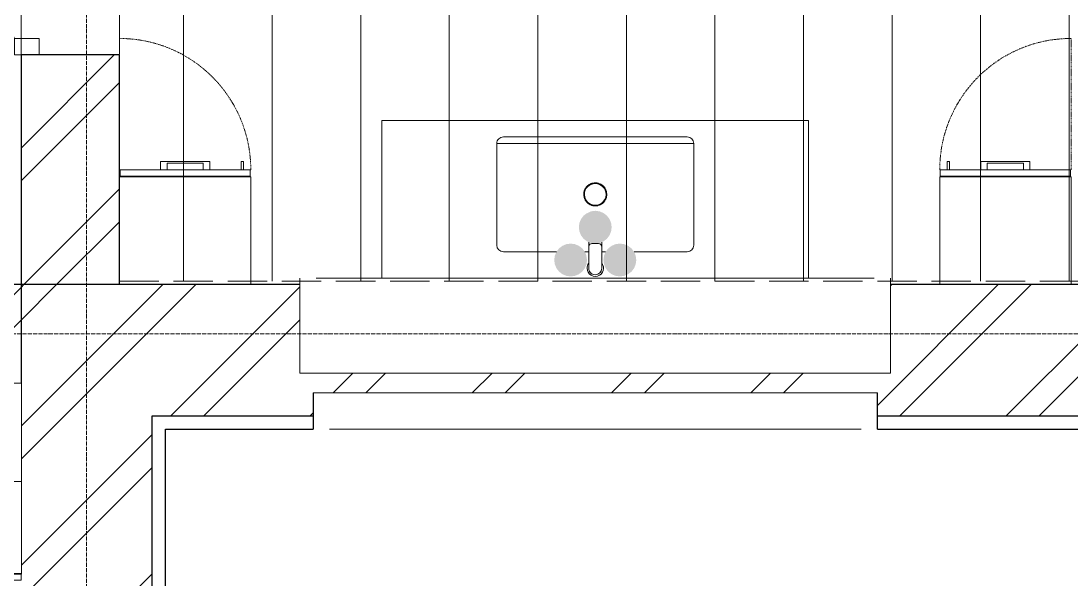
# Model space of a CAD drawing. Header units: millimetres. Extents: x -5016 to 63303, y -6019 to 98943.
# Drawn here: x 52400 to 55600, y 85550 to 87253 of the extents above; entities that cross this region are included whole.
import ezdxf

# ---------------------------------------------------------------- set-up
doc = ezdxf.new("R2010")
doc.units = ezdxf.units.MM
for name, pattern in [('ОВ_ШТРИХ', [330, 240, -90]), ('Осевая 12-2-2', [16, 12, -2, 0, -2]), ('Сверху', [3.96875, 2.38125, -1.5875])]:
    doc.linetypes.add(name, pattern=pattern)
for name, color, linetype, lineweight in [('A-DETL-GENF', 9, 'Continuous', 13), ('A-DOOR', 8, 'Continuous', 13), ('A-FLOR', 9, 'Continuous', 13), ('A-GLAZ', 8, 'Continuous', 13), ('A-WALL', 8, 'Continuous', 13), ('A-WALL-PATT', 8, 'Continuous', 13), ('I-FURN', 9, 'Continuous', 13), ('P-SANR-FIXT', 9, 'Continuous', 13), ('S-GRID', 8, 'Continuous', 13), ('АР_подложка', 8, 'Continuous', 13), ('ТЗ_АР_зоны', 5, 'Continuous', 13)]:
    doc.layers.add(name, color=color, linetype=linetype, lineweight=lineweight)
pattern_1 = [(45, (0, 0), (-212.132, 212.132), []), (45, (0, 100), (-212.132, 212.132), [])]

# ---------------------------------------------------------------- blocks, each defined once
blk = doc.blocks.new('INT 16 Тумба с раковиной - INT 16 Тумба с раковиной 2-1564531-Этаж 2 - Планировка')
at = {"layer": 'I-FURN'}
blk.add_line((-800, -180), (-200, -180), dxfattribs=at)
blk = doc.blocks.new('INT 16 Смеситель - INT 16 Смеситель-1566569-Этаж 2 - Планировка')
at = {"layer": 'P-SANR-FIXT'}
for p, q in [((-20, 0), (-20, -65)), ((20, -65), (20, 0)), ((-20, -65), (-20, -79.6)), ((-10, -75), (10, -75)), ((20, -79.6), (20, -65))]:
    blk.add_line(p, q, dxfattribs=at)
for centre, radius, start, end in [((0, 0), 25, 360, 180), ((0, 0), 25, 180, 216.232), ((0, 0), 20, 90, 180), ((0, 0), 20, 143.7312, 165), ((0, 0), 20, 143.7312, 165), ((0, 0), 20, 90, 113.3697), ((0, 0), 20, 66.6303, 113.3697), ((0, 0), 20, 360, 90), ((0, 0), 20, 66.6303, 90), ((0, 0), 20, 30, 50.4689), ((0, 0), 20, 30, 50.4689), ((0, 0), 25, 323.768, 360), ((-10, -65), 10, 180, 270), ((-10, -65), 10, 180, 255), ((10, -65), 10, 270, 360), ((10, -65), 10, 285, 330)]:
    blk.add_arc(centre, radius, start, end, dxfattribs=at)
blk = doc.blocks.new('INT 16 Раковина - INT 16 Раковина-V2-Этаж 2 - Планировка')
at = {"layer": 'A-DETL-GENF', "true_color": 0x0000ff}
blk.add_hatch(color=5, dxfattribs=at).paths.add_polyline_path([(-75, 250), (-87.9, 248.3), (-100, 243.3), (-110.4, 235.4), (-118.3, 225), (-123.3, 212.9), (-125, 200), (-123.3, 187.1), (-118.3, 175), (-110.4, 164.6), (-100, 156.7), (-87.9, 151.7), (-75, 150), (-62.1, 151.7), (-50, 156.7), (-39.6, 164.6), (-31.7, 175), (-26.7, 187.1), (-25, 200), (-26.7, 212.9), (-31.7, 225), (-39.6, 235.4), (-50, 243.3), (-62.1, 248.3)])
at = {"layer": 'A-DETL-GENF', "true_color": 0xff0000}
blk.add_hatch(color=1, dxfattribs=at).paths.add_polyline_path([(75, 250), (62.1, 248.3), (50, 243.3), (39.6, 235.4), (31.7, 225), (26.7, 212.9), (25, 200), (27.3, 185.5), (31.7, 175), (39.6, 164.6), (50, 156.7), (62.1, 151.7), (75, 150), (87.9, 151.7), (100, 156.7), (110.4, 164.6), (118.3, 175), (123.3, 187.1), (125, 200), (123.3, 212.9), (118.3, 225), (110.4, 235.4), (100, 243.3), (87.9, 248.3)])
at = {"layer": 'A-DETL-GENF', "true_color": 0x008000}
blk.add_hatch(color=96, dxfattribs=at).paths.add_polyline_path([(0, 150), (-12.9, 148.3), (-25, 143.3), (-35.4, 135.4), (-43.3, 125), (-48.3, 112.9), (-50, 100), (-48.3, 87.1), (-43.3, 75), (-35.4, 64.6), (-25, 56.7), (-12.9, 51.7), (0, 50), (12.9, 51.7), (27.3, 58.5), (35.4, 64.6), (43.3, 75), (48.3, 87.1), (50, 100), (48.3, 112.9), (43.3, 125), (35.4, 135.4), (25, 143.3), (12.9, 148.3)])
at = {"layer": 'P-SANR-FIXT'}
for p, q in [((-650, -225), (-650, 255)), ((650, 255), (650, -225)), ((-118.3, 175), (-280, 175)), ((-20, 175), (-31.7, 175)), ((31.7, 175), (20, 175)), ((280, 175), (118.3, 175)), ((-300, 155), (-300, -155)), ((300, -155), (300, 155)), ((-280, -175), (280, -175)), ((650, -225), (-650, -225))]:
    blk.add_line(p, q, dxfattribs=at)
at = {"layer": 'P-SANR-FIXT', "flags": 128}
for points in [[(35, 0), (35, 1.4), (34.9, 2.8), (34.7, 4.2), (34.6, 5.6), (34.3, 7), (34, 8.3), (33.6, 9.7), (33.2, 11), (32.8, 12.3), (32.2, 13.6), (31.7, 14.9), (31, 16.2), (30.4, 17.4), (29.7, 18.6), (28.9, 19.8), (28.1, 20.9), (27.2, 22), (26.3, 23.1), (25.4, 24.1), (24.4, 25.1), (23.4, 26.1), (22.3, 27), (21.2, 27.8), (20.1, 28.7), (18.9, 29.5), (17.7, 30.2), (16.5, 30.9), (15.2, 31.5), (14, 32.1), (12.7, 32.6), (11.4, 33.1), (10, 33.5), (8.7, 33.9), (7.3, 34.2), (5.9, 34.5), (4.6, 34.7), (3.2, 34.9), (1.8, 35), (0.4, 35), (-1, 35), (-2.4, 34.9), (-3.8, 34.8), (-5.2, 34.6), (-6.6, 34.4), (-8, 34.1), (-9.3, 33.7), (-10.7, 33.3), (-12, 32.9), (-13.3, 32.4), (-14.6, 31.8), (-15.8, 31.2), (-17.1, 30.6), (-18.3, 29.9), (-19.4, 29.1), (-20.6, 28.3), (-21.7, 27.5), (-22.8, 26.6), (-23.8, 25.6), (-24.8, 24.7), (-25.8, 23.6), (-26.7, 22.6), (-27.6, 21.5), (-28.5, 20.4), (-29.2, 19.2), (-30, 18), (-30.7, 16.8), (-31.3, 15.6), (-31.9, 14.3), (-32.5, 13), (-33, 11.7), (-33.4, 10.4), (-33.8, 9.1), (-34.1, 7.7), (-34.4, 6.3), (-34.6, 4.9), (-34.8, 3.5), (-34.9, 2.2), (-35, 0.8), (-35, 0)], [(-35, 0), (-35, -1.4), (-34.9, -2.8), (-34.7, -4.2), (-34.6, -5.6), (-34.3, -7), (-34, -8.3), (-33.6, -9.7), (-33.2, -11), (-32.8, -12.3), (-32.2, -13.6), (-31.7, -14.9), (-31, -16.2), (-30.4, -17.4), (-29.7, -18.6), (-28.9, -19.8), (-28.1, -20.9), (-27.2, -22), (-26.3, -23.1), (-25.4, -24.1), (-24.4, -25.1), (-23.4, -26.1), (-22.3, -27), (-21.2, -27.8), (-20.1, -28.7), (-18.9, -29.5), (-17.7, -30.2), (-16.5, -30.9), (-15.2, -31.5), (-14, -32.1), (-12.7, -32.6), (-11.4, -33.1), (-10, -33.5), (-8.7, -33.9), (-7.3, -34.2), (-5.9, -34.5), (-4.6, -34.7), (-3.2, -34.9), (-1.8, -35), (-0.4, -35), (1, -35), (2.4, -34.9), (3.8, -34.8), (5.2, -34.6), (6.6, -34.4), (8, -34.1), (9.3, -33.7), (10.7, -33.3), (12, -32.9), (13.3, -32.4), (14.6, -31.8), (15.8, -31.2), (17.1, -30.6), (18.3, -29.9), (19.4, -29.1), (20.6, -28.3), (21.7, -27.5), (22.8, -26.6), (23.8, -25.6), (24.8, -24.7), (25.8, -23.6), (26.7, -22.6), (27.6, -21.5), (28.5, -20.4), (29.2, -19.2), (30, -18), (30.7, -16.8), (31.3, -15.6), (31.9, -14.3), (32.5, -13), (33, -11.7), (33.4, -10.4), (33.8, -9.1), (34.1, -7.7), (34.4, -6.3), (34.6, -4.9), (34.8, -3.5), (34.9, -2.2), (35, -0.8), (35, 0)]]:
    blk.add_lwpolyline(points, dxfattribs=at)
at = {"layer": 'P-SANR-FIXT'}
for centre, radius, start, end in [((-280, 155), 20, 90, 180), ((280, 155), 20, 0, 90), ((0, 0), 35, 0, 180), ((0, 0), 33, 360, 180), ((0, 0), 35, 180, 0), ((0, 0), 33, 180, 360), ((-280, -155), 20, 180, 270), ((280, -155), 20, 270, 0)]:
    blk.add_arc(centre, radius, start, end, dxfattribs=at)
blk = doc.blocks.new('INT 18 Шкаф - INT 18 Шкаф-1564839-Этаж 2 - Планировка')
at = {"layer": 'A-DETL-GENF'}
for p, q in [((-1179.3, -307), (-1179.3, 207)), ((-1098, -50), (-1116.8, 207)), ((-1016.7, -50), (-989.7, 207)), ((-935.3, -50), (-908.3, 207)), ((-854, -50), (-861.9, 207)), ((-772.7, -307), (-772.7, 207)), ((-691.3, -50), (-710.2, 207)), ((-610, -50), (-583, 207)), ((-528.7, -50), (-501.7, 207)), ((-447.3, -50), (-455.2, 207)), ((-366, -307), (-366, 207)), ((-284.7, -50), (-303.5, 207)), ((-203.3, -50), (-176.3, 207)), ((-122, -50), (-95, 207)), ((-40.7, -50), (-48.5, 207)), ((40.7, -307), (40.7, 207)), ((122, -50), (103.2, 207)), ((203.3, -50), (230.3, 207)), ((284.7, -50), (311.7, 207)), ((366, -50), (358.1, 207)), ((447.3, -307), (447.3, 207)), ((528.7, -50), (509.8, 207)), ((610, -50), (637, 207)), ((691.3, -50), (718.3, 207)), ((772.7, -50), (764.8, 207)), ((854, -307), (854, 207)), ((935.3, -50), (916.5, 207)), ((1016.7, -50), (1043.7, 207)), ((1098, -50), (1125, 207)), ((1179.3, -50), (1171.5, 207)), ((-1220, -50), (-813.3, -50)), ((-1098, -50), (-1079.2, -307)), ((-1043.7, -307), (-1016.7, -50)), ((-935.3, -50), (-962.3, -307)), ((-854, -50), (-846.1, -307)), ((-813.3, -50), (-406.7, -50)), ((-691.3, -50), (-672.5, -307)), ((-637, -307), (-610, -50)), ((-528.7, -50), (-555.7, -307)), ((-447.3, -50), (-439.5, -307)), ((-406.7, -50), (0, -50)), ((-284.7, -50), (-265.8, -307)), ((-230.3, -307), (-203.3, -50)), ((-122, -50), (-149, -307)), ((-40.7, -50), (-32.8, -307)), ((0, -50), (406.7, -50)), ((122, -50), (140.8, -307)), ((176.3, -307), (203.3, -50)), ((284.7, -50), (257.7, -307)), ((366, -50), (373.9, -307)), ((406.7, -50), (813.3, -50)), ((528.7, -50), (547.5, -307)), ((583, -307), (610, -50)), ((691.3, -50), (664.3, -307)), ((772.7, -50), (780.5, -307)), ((813.3, -50), (1220, -50)), ((935.3, -50), (954.2, -307)), ((989.7, -307), (1016.7, -50)), ((1098, -50), (1071, -307)), ((1179.3, -50), (1187.2, -307))]:
    blk.add_line(p, q, dxfattribs=at)
at = {"layer": 'I-FURN'}
for p, q in [((-1220, 230), (-1220, -350)), ((-1220, 230), (1220, 230)), ((-1218.5, 250), (-0.8, 250)), ((-1218.5, 250), (-1218.5, 232)), ((-0.8, 232), (-1218.5, 232)), ((-0.8, 232), (-0.8, 250)), ((0.8, 250), (1218.5, 250)), ((0.8, 250), (0.8, 232)), ((1218.5, 232), (0.8, 232)), ((1218.5, 232), (1218.5, 250)), ((1220, -350), (1220, 230)), ((1220, -350), (-1220, -350))]:
    blk.add_line(p, q, dxfattribs=at)
blk = doc.blocks.new('INT 20 Подоконник - Подоконник внутри-1566579-Этаж 2 - Планировка')
at = {"layer": 'A-GLAZ'}
for p, q in [((-950, 0), (-950, -290)), ((850, 0), (-950, 0)), ((850, -290), (850, 0)), ((-900, -290), (800, -290))]:
    blk.add_line(p, q, dxfattribs=at)
blk = doc.blocks.new('INT 20 Подоконник - Подоконник снаружи-1566581-Этаж 2 - Планировка')
at = {"layer": 'A-GLAZ'}
for p, q in [((-910, 0), (-910, 110)), ((-860, 110), (760, 110)), ((810, 110), (810, 0)), ((810, 0), (-910, 0))]:
    blk.add_line(p, q, dxfattribs=at)
blk = doc.blocks.new('INT 19 Дверь межкомнатная одностворчатая - 800х 2070 _800_ Глухое П-НАР-1569050-Этаж 2 - Планировка')
at = {"layer": 'A-DOOR', "lineweight": 25}
blk.add_line((-350, 170), (256.2, 520), dxfattribs=at)
at = {"layer": 'A-DOOR'}
for p, q in [((-350, 170), (-400, 170)), ((-400, 170), (-400, 95)), ((-350, 95), (-350, 170)), ((350, 95), (350, 170)), ((350, 170), (400, 170)), ((400, 170), (400, 95)), ((-400, 95), (-350, 95)), ((400, 95), (350, 95))]:
    blk.add_line(p, q, dxfattribs=at)
blk.add_arc((-350, 170), 700, 360, 30, dxfattribs=at)
blk = doc.blocks.new('INT 20 Откосы окон снаружи Прямоугольник - INT 20 Откосы окон снаружи Прямоугольник-1566587-Этаж 2 - Планировка')
at = {"layer": 'A-WALL', "lineweight": 25}
for p, q in [((-876.7, 30), (-876.7, -80)), ((843.3, -80), (843.3, 30))]:
    blk.add_line(p, q, dxfattribs=at)
blk = doc.blocks.new('INT 18 Книжный шкаф - INT 18 Книжный шкаф-1564713-Этаж 2 - Планировка')
at = {"layer": 'I-FURN', "color": 8, "linetype": 'Сверху', "true_color": 0x808080}
blk.add_line((-200, 150), (-200, 550), dxfattribs=at)
at = {"layer": 'I-FURN'}
for p, q in [((-75, 175), (-75, 150)), ((75, 175), (-75, 175)), ((-55, 150), (-55, 170)), ((-55, 170), (55, 170)), ((55, 170), (55, 150)), ((75, 150), (75, 175)), ((170.75, 150), (170.75, 175)), ((170.75, 175), (177.75, 175)), ((177.75, 175), (177.75, 150)), ((200, 128), (-200, 128)), ((-200, 128), (-200, -200)), ((-198.5, 150), (198.5, 150)), ((-198.5, 150), (-198.5, 130)), ((198.5, 130), (-198.5, 130)), ((198.5, 150), (198.5, 130)), ((200, -200), (200, 128)), ((-200, -200), (200, -200))]:
    blk.add_line(p, q, dxfattribs=at)
at = {"layer": 'I-FURN', "linetype": 'Сверху'}
blk.add_line((198.5, 150), (200, 150), dxfattribs=at)
blk.add_line((198.5, 150), (200, 150), dxfattribs=at)
at = {"layer": 'I-FURN', "color": 8, "linetype": 'Сверху', "true_color": 0x808080}
blk.add_arc((-200, 150), 400, 0, 90, dxfattribs=at)
blk = doc.blocks.new('INT 18 Книжный шкаф - INT 18 Книжный шкаф-1564555-Этаж 2 - Планировка')
at = {"layer": 'I-FURN'}
for p, q in [((-200, 200), (-200, -128)), ((200, 200), (-200, 200)), ((200, -128), (200, 200)), ((-200, -128), (200, -128)), ((-198.5, -130), (198.5, -130)), ((-198.5, -130), (-198.5, -150)), ((198.5, -150), (-198.5, -150)), ((-75, -150), (-75, -175)), ((-55, -170), (-55, -150)), ((55, -150), (55, -170)), ((75, -175), (75, -150)), ((170.75, -175), (170.75, -150)), ((177.75, -150), (177.75, -175)), ((198.5, -130), (198.5, -150)), ((-75, -175), (75, -175)), ((55, -170), (-55, -170)), ((177.75, -175), (170.75, -175))]:
    blk.add_line(p, q, dxfattribs=at)
at = {"layer": 'I-FURN', "color": 8, "linetype": 'Сверху', "true_color": 0x808080}
blk.add_line((-200, -150), (-200, -550), dxfattribs=at)
at = {"layer": 'I-FURN', "linetype": 'Сверху'}
blk.add_line((198.5, -150), (200, -150), dxfattribs=at)
blk.add_line((198.5, -150), (200, -150), dxfattribs=at)
at = {"layer": 'I-FURN', "color": 8, "linetype": 'Сверху', "true_color": 0x808080}
blk.add_arc((-200, -150), 400, 270, 360, dxfattribs=at)
blk = doc.blocks.new('АР_plan2')
at = {"layer": 'A-WALL-PATT', "lineweight": 9}
h = blk.add_hatch(dxfattribs=at)
h.set_pattern_fill('FP_1', color=256, style=0, pattern_type=2)
h.set_pattern_definition(pattern_1)
h.paths.add_polyline_path([(14568.2, 11122.6), (14868.2, 11122.6), (14868.2, 11822.6), (14568.2, 11822.6), (14568.2, 11204.9)])
h.paths.add_polyline_path([(14568.2, 12622.6), (14868.2, 12622.6), (14868.2, 14222.6), (14568.2, 14222.6), (14568.2, 12796.1)])
h.paths.add_polyline_path([(14868.2, 15122.6), (14868.2, 18272.6), (14568.2, 18272.6), (14568.2, 15122.6)])
h = blk.add_hatch(dxfattribs=at)
h.set_pattern_fill('FP_1', color=256, style=0, pattern_type=2)
h.set_pattern_definition(pattern_1)
h.paths.add_polyline_path([(14568.2, 10822.6), (14568.2, 11122.6), (12070.2, 11122.6), (12070.2, 10822.6), (14485.7, 10822.6)])
h.paths.add_polyline_path([(10875.4, 10822.6), (11170.2, 10822.6), (11170.2, 11122.6), (8918.2, 11122.6), (8918.2, 10822.6), (10568.2, 10822.6)])
h.paths.add_polyline_path([(8018.2, 10822.6), (8018.2, 11122.6), (5768.2, 11122.6), (5768.2, 10822.6), (7987.2, 10822.6)])
h.paths.add_polyline_path([(4808.2, 10822.6), (4868.2, 10822.6), (4868.2, 11122.6), (2368.2, 11122.6), (2368.2, 10822.6), (3654.8, 10822.6)])
h = blk.add_hatch(dxfattribs=at)
h.set_pattern_fill('FP_1', color=256, style=0, pattern_type=2)
h.set_pattern_definition(pattern_1)
h.paths.add_polyline_path([(14968.2, 5972.6), (14968.2, 11122.6), (14568.2, 11122.6), (14568.2, 10822.6), (14570.2, 10822.1), (14570.2, 10242.6), (14568.2, 10242.6), (14568.2, 5972.6)])
h = blk.add_hatch(dxfattribs=at)
h.set_pattern_fill('FP_1', color=256, style=0, pattern_type=2)
h.set_pattern_definition(pattern_1)
h.paths.add_polyline_path([(22368.2, 10722.6), (22368.2, 11122.6), (21968.2, 11122.6), (21968.2, 10852.6), (20168.2, 10852.6), (20168.2, 11122.6), (17218.2, 11122.6), (17218.2, 10852.6), (15418.2, 10852.6), (15418.2, 11122.6), (14968.2, 11122.6), (14968.2, 10722.6), (15458.2, 10722.6), (15458.2, 10792.6), (17178.2, 10792.6), (17178.2, 10722.6), (20208.2, 10722.6), (20208.2, 10792.6), (21928.2, 10792.6), (21928.2, 10722.6), (22067.3, 10722.6)])
at = {"layer": 'A-FLOR'}
blk.add_line((14568.2, 12622.6), (14568.2, 11822.6), dxfattribs=at)
at = {"layer": 'A-WALL', "lineweight": 25}
for p, q in [((14568.2, 11822.6), (14568.2, 10822.6)), ((14868.2, 11822.6), (14568.2, 11822.6)), ((14868.2, 11122.6), (14868.2, 11822.6)), ((15418.2, 11122.6), (12070.2, 11122.6)), ((20168.2, 11122.6), (17218.2, 11122.6)), ((14968.2, 10722.6), (15458.2, 10722.6)), ((14968.2, 5572.6), (14968.2, 10722.6)), ((17178.2, 10722.6), (20208.2, 10722.6)), ((15008.2, 10682.6), (15458.2, 10682.6)), ((15008.2, 5532.6), (15008.2, 10682.6)), ((17178.2, 10682.6), (20208.2, 10682.6)), ((14568.2, 10242.6), (14568.2, 10240.6))]:
    blk.add_line(p, q, dxfattribs=at)
at = {"layer": 'S-GRID', "color": 251, "linetype": 'Осевая 12-2-2', "true_color": 0x646464}
for p, q in [((14768.2, 22574.8), (14768.2, -1346.2)), ((23375.6, 10972.6), (-1176.1, 10972.6))]:
    blk.add_line(p, q, dxfattribs=at)
at = {"layer": 'A-DOOR', "lineweight": 25, "rotation": 89.99999999999993}
blk.add_blockref('INT 19 Дверь межкомнатная одностворчатая - 800х 2070 _800_ Глухое П-НАР-1569050-Этаж 2 - Планировка', (14718.2, 12222.6), dxfattribs=at)
at = {"layer": 'A-GLAZ', "rotation": 180}
for name, p in [('INT 20 Подоконник - Подоконник внутри-1566579-Этаж 2 - Планировка', (16268.2, 10852.6)), ('INT 20 Подоконник - Подоконник снаружи-1566581-Этаж 2 - Планировка', (16268.2, 10792.6))]:
    blk.add_blockref(name, p, dxfattribs=at)
at = {"layer": 'A-WALL', "lineweight": 25, "rotation": 180}
blk.add_blockref('INT 20 Откосы окон снаружи Прямоугольник - INT 20 Откосы окон снаружи Прямоугольник-1566587-Этаж 2 - Планировка', (16301.4, 10712.6), dxfattribs=at)
at = {"layer": 'I-FURN'}
blk.add_blockref('INT 18 Книжный шкаф - INT 18 Книжный шкаф-1564713-Этаж 2 - Планировка', (15068.4, 11322.6), dxfattribs=at)
at = {"layer": 'I-FURN', "rotation": 180}
for name, p in [('INT 18 Книжный шкаф - INT 18 Книжный шкаф-1564555-Этаж 2 - Планировка', (17568, 11322.6)), ('INT 16 Тумба с раковиной - INT 16 Тумба с раковиной 2-1564531-Этаж 2 - Планировка', (15818.2, 11372.6)), ('INT 18 Шкаф - INT 18 Шкаф-1564839-Этаж 2 - Планировка', (13350.2, 10472.6))]:
    blk.add_blockref(name, p, dxfattribs=at)
at = {"layer": 'P-SANR-FIXT', "rotation": 180}
for name, p in [('INT 16 Раковина - INT 16 Раковина-V2-Этаж 2 - Планировка', (16318.2, 11397.6)), ('INT 16 Смеситель - INT 16 Смеситель-1566569-Этаж 2 - Планировка', (16318.2, 11172.6))]:
    blk.add_blockref(name, p, dxfattribs=at)

msp = doc.modelspace()

# ---------------------------------------------------------------- block references
at = {"layer": 'АР_подложка'}
msp.add_blockref('АР_plan2', (37832, 75327), dxfattribs=at)

# ---------------------------------------------------------------- next in the draw order: hatches: boundary and pattern name
at = {"layer": 'ТЗ_АР_зоны'}
h = msp.add_hatch(dxfattribs=at)
h.set_pattern_fill('ANSI31', scale=85, angle=45)
h.paths.add_polyline_path([(52700, 86460), (59800, 86460), (59800, 88760), (52700, 88760)])

# ---------------------------------------------------------------- next in the draw order: linework, layer by layer
at = {"layer": 'ТЗ_АР_зоны', "linetype": 'ОВ_ШТРИХ', "ltscale": 0.5}
msp.add_lwpolyline([(52700, 86460), (59800, 86460), (59800, 88760), (52700, 88760)], close=True, dxfattribs=at)

doc.saveas('drawing.dxf')
